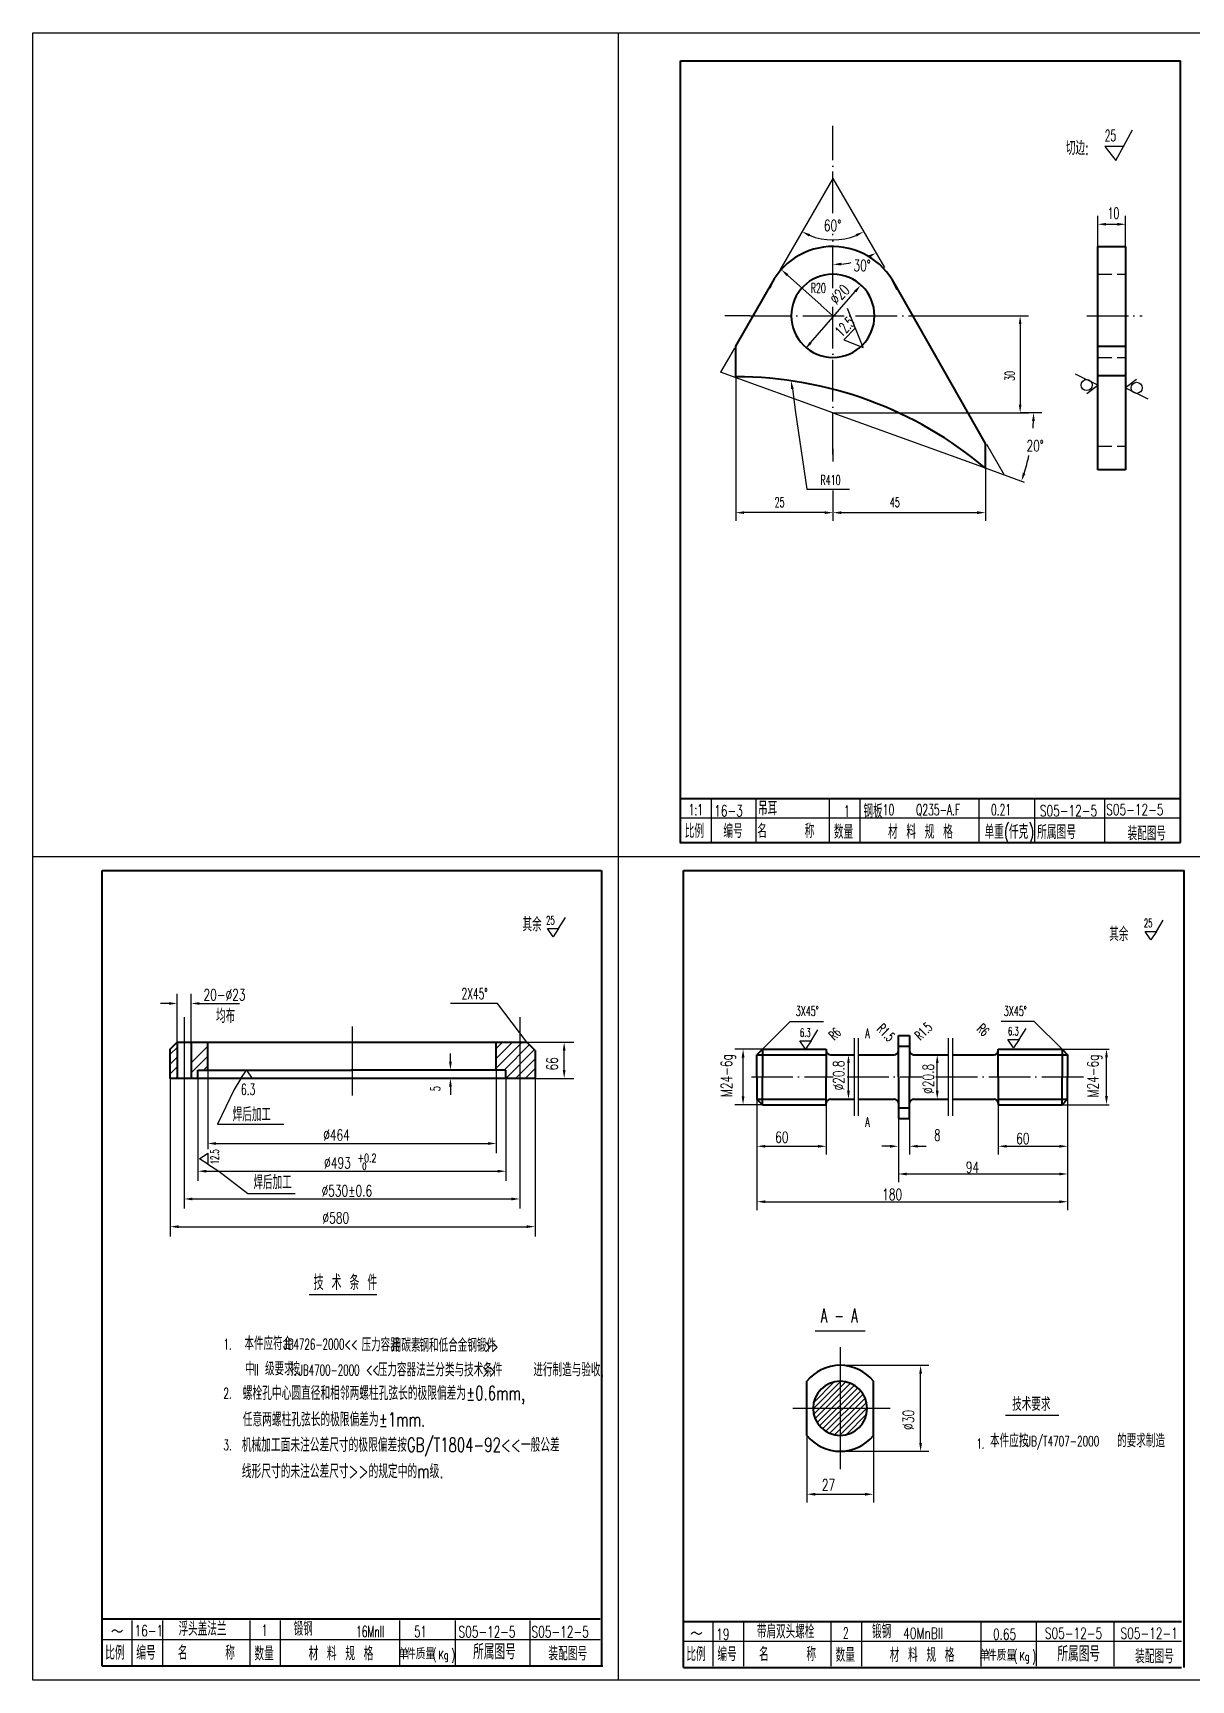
# Model space of a CAD drawing. Extents: x 0 to 841, y 0 to 594.
# Drawn here: x 0 to 418, y 0 to 594 of the extents above; entities that cross this region are included whole.
import ezdxf

# ---------------------------------------------------------------- set-up
doc = ezdxf.new("R2010")
doc.units = 0
doc.header["$MEASUREMENT"] = 0
doc.linetypes.add('XS', pattern=[7, 5, -2])
doc.linetypes.add('ZHXS', pattern=[19, 15, -2, 0, -2])
doc.layers.get('0').update_dxf_attribs({"linetype": 'CONTINUOUS'})
doc.layers.get('DEFPOINTS').update_dxf_attribs({"linetype": 'CONTINUOUS'})
for name, color, linetype in [('1', 7, 'ZHXS'), ('3', 7, 'XS'), ('4', 7, 'CONTINUOUS'), ('5', 7, 'CONTINUOUS'), ('FRAME', 1, 'CONTINUOUS'), ('R', 1, 'CONTINUOUS')]:
    doc.layers.add(name, color=color, linetype=linetype)
doc.styles.add('FHZ', font='txt', dxfattribs={"width": 0.7, "bigfont": 'hztxt'})
doc.styles.add('HZ', font='txt', dxfattribs={"width": 0.6, "bigfont": 'hztxt'})
doc.styles.add('HZ1', font='txt', dxfattribs={"width": 0.7, "bigfont": 'hztxt'})

# ---------------------------------------------------------------- blocks, each defined once
blk = doc.blocks.new('*X4')
at = {"color": 0}
for p, q in [((59.5, 225.67), (62, 228.17)), ((59.5, 222.13), (62, 224.63)), ((59.5, 218.6), (62, 221.1)), ((61.44, 217), (62, 217.56))]:
    blk.add_line(p, q, dxfattribs=at)
blk = doc.blocks.new('*X5')
at = {"color": 0}
for p, q in [((507.25, 411.79), (517.21, 421.75)), ((507.48, 409.9), (519.1, 421.52)), ((507.49, 414.15), (514.85, 421.51)), ((507.99, 408.28), (520.72, 421.01)), ((508.7, 406.88), (522.12, 420.3)), ((509.6, 405.65), (523.35, 419.4)), ((509.92, 418.7), (510.3, 419.08)), ((510.66, 404.59), (524.41, 418.34)), ((511.89, 403.7), (525.3, 417.11)), ((513.29, 402.98), (526.02, 415.71)), ((514.91, 402.48), (526.52, 414.09)), ((516.8, 402.25), (526.75, 412.2)), ((519.17, 402.49), (526.51, 409.83))]:
    blk.add_line(p, q, dxfattribs=at)
blk = doc.blocks.new('C4Z')
for p, q in [((2.5, 3), (5, 7)), ((0.5, 0), (-1.5, 3)), ((-1.5, 3), (2.5, 3)), ((2.5, 3), (0.5, 0))]:
    blk.add_line(p, q)
at = {"style": 'HZ', "width": 0.6}
blk.add_text('6.3', height=3, dxfattribs=at).set_placement((-1.5, 4.5))
blk = doc.blocks.new('D')
at = {"style": 'HZ'}
for s, height, width, p in [('单  ', 4, 0.7, (2.95, 4.05)), ('件质量', 4, 0.7, (5.59, 4.05)), ('(', 3.5, 0.6, (15.27, 4.16)), ('Kg', 3, 0.7, (17.36, 4.1)), (')', 3.5, 0.6, (22, 3.89))]:
    blk.add_text(s, height=height, dxfattribs=dict(at, width=width)).set_placement(p)
blk = doc.blocks.new('BL')
at = {"layer": '5'}
for centre, radius, start, end in [((1.27, -0.34), 1.12, 49.07788, 162.09786), ((2.91, 1.38), 1.26, 223.92906, 329.5545)]:
    blk.add_arc(centre, radius, start, end, dxfattribs=at)
blk = doc.blocks.new('L')
at = {"layer": '4'}
blk.add_blockref('BL', (2.98, 2.54), dxfattribs=at)

msp = doc.modelspace()

# ---------------------------------------------------------------- linework, layer by layer
for p, q in [((0, 0), (0, 594)), ((0, 594), (841, 594)), ((211, 594), (211, 0)), ((390.39159, 548), (396.39159, 559)), ((393.39159, 553), (386.39159, 553)), ((386.39159, 553), (390.39159, 548)), ((288.39159, 541.5), (269.22091, 508.4471)), ((288.39159, 541.5), (306.96811, 509.35967)), ((383.89159, 517), (383.89159, 528)), ((386.89159, 525), (390.89159, 525)), ((393.89159, 517), (393.89159, 528)), ((271.99629, 506.66949), (284.18124, 495.8606)), ((280.36013, 482.26382), (296.42306, 500.73618)), ((298.39159, 503), (300.65541, 501.03146)), ((288.39159, 492), (284.08288, 495.85517)), ((299.35175, 480.53984), (293.6949, 494.68198)), ((258.39159, 492), (249.39159, 492)), ((288.30159, 492), (288.48159, 492)), ((288.39159, 491.91), (288.39159, 492.09)), ((296.52332, 487.61091), (292.28068, 483.36827)), ((318.39159, 492), (358.89159, 492)), ((355.89159, 489), (355.89159, 460)), ((292.28068, 483.36827), (299.35175, 480.53984)), ((252.90558, 480.31722), (247.87339, 471.64103)), ((288.39159, 457), (247.87339, 471.64103)), ((253.39159, 470.5), (253.39159, 418)), ((383.89159, 467), (375.89159, 471)), ((273.77749, 465.64679), (274.91648, 457.11296)), ((379.89159, 464), (383.89159, 467)), ((397.89159, 469), (393.89159, 466)), ((393.89159, 466), (401.89159, 462)), ((274.91648, 457.11296), (279.02007, 429.5)), ((288.39159, 457), (338.39159, 439)), ((288.39159, 457), (337.89159, 457)), ((337.39159, 457), (355.89159, 457)), ((355.89159, 457), (358.89159, 457)), ((363.73928, 457), (355.89159, 457)), ((343.73541, 445.74642), (350.13546, 434.67331)), ((288.39159, 444), (288.39159, 439.5)), ((338.39159, 439), (357.39159, 432)), ((343.39159, 437.5), (343.39159, 418)), ((279.02007, 429.5), (294.39159, 429.5)), ((288.39159, 429), (288.39159, 418)), ((285.39159, 421), (256.39159, 421)), ((288.39159, 421), (288.39159, 418)), ((291.39159, 421), (340.39159, 421)), ((244.54868, 317.79478), (244.54868, 301.84743)), ((260.60459, 317.79478), (260.60459, 301.84743)), ((287.04868, 317.79478), (287.04868, 301.84743)), ((298.04868, 317.79478), (298.04868, 301.84743)), ((341.04868, 317.79478), (341.04868, 301.84743)), ((361.04868, 317.79478), (361.04868, 301.84743)), ((413.39159, 310.79478), (233.54868, 310.79478)), ((233.39159, 302), (408.23451, 302)), ((233.39159, 302), (413.39159, 302)), ((233.39159, 302), (413.39159, 302)), ((233.39159, 302), (413.39159, 302)), ((0, 0), (0, 297)), ((0, 297), (841, 297)), ((189.5, 271), (192, 275)), ((405, 270), (407.5, 274)), ((185.5, 271), (189.5, 271)), ((187.5, 268), (185.5, 271)), ((189.5, 271), (187.5, 268)), ((401, 270), (405, 270)), ((403, 267), (401, 270)), ((405, 270), (403, 267)), ((63, 244), (74.5, 244)), ((167.5, 244), (150.5, 244)), ((178, 230), (167.5, 244)), ((54.5, 239), (54.5, 203)), ((175.5, 239), (175.5, 203)), ((115.25, 210.77221), (115.25, 235.71254)), ((263, 227.5), (273, 237.5)), ((273, 237.5), (285, 237.5)), ((361, 237.5), (349, 237.5)), ((371, 227.5), (361, 237.5)), ((263, 227.5), (253, 227.5)), ((264, 227.5), (263, 227.5)), ((296, 231.5), (296, 203.5)), ((297.5, 231.5), (297.5, 203.5)), ((330, 231.5), (330, 203.5)), ((331.5, 231.5), (331.5, 203.5)), ((371, 227.5), (388, 227.5)), ((75, 217), (77, 220)), ((77, 220), (79, 217)), ((256, 210.5), (256, 224.5)), ((294, 212.5), (294, 222.5)), ((326, 212.5), (326, 222.5)), ((387.01455, 210.59151), (387.01455, 224.59151)), ((75, 217), (72.5, 213)), ((79, 217), (75, 217)), ((72.5, 213), (66.5, 200.5)), ((261, 209.5), (261, 189.5)), ((286, 207.5), (286, 208)), ((373, 209.5), (373, 169.5)), ((263, 207.5), (253, 207.5)), ((264, 207.5), (263, 207.5)), ((286, 207.5), (286, 189.5)), ((312, 202.5), (312, 189.5)), ((316, 202.5), (316, 189.5)), ((348, 207.5), (348, 189.5)), ((371, 207.5), (388, 207.5)), ((373, 206.5), (373, 189.5)), ((66.5, 200.5), (90.5, 200.5)), ((264, 192.5), (283, 192.5)), ((309, 192.5), (306, 192.5)), ((319, 192.5), (322, 192.5)), ((351, 192.5), (370, 192.5)), ((60, 188), (63, 190)), ((63, 186), (60, 188)), ((63, 190), (63, 186)), ((63, 186), (67, 183.5)), ((261, 189.5), (261, 169.5)), ((312, 189.5), (312, 179.5)), ((373, 188.5), (373, 179.5)), ((67, 183.5), (77.5, 175.5)), ((315, 182.5), (370, 182.5)), ((77.5, 175.5), (94.5, 175.5)), ((264, 172.5), (370, 172.5)), ((99.625, 139), (124, 139)), ((282, 126), (300, 126)), ((291, 120), (291, 76)), ((291, 113.5), (323, 113.5)), ((320, 85.5), (320, 110.5)), ((274, 98), (309, 98)), ((350.6, 95.5), (369.8, 95.5)), ((279, 88.18929), (279, 64)), ((303, 88.18929), (303, 64)), ((291, 82.5), (323, 82.5)), ((282, 67), (300, 67)), ((35.65708, 21.44735), (35.65708, 5.5)), ((46.65708, 21.44735), (46.65708, 5.5)), ((78.15708, 21.44735), (78.15708, 5.5)), ((89.15708, 21.44735), (89.15708, 5.5)), ((132.15708, 21.44735), (132.15708, 5.5)), ((152.15708, 21.44735), (152.15708, 5.5)), ((179.15708, 21.44735), (179.15708, 5.5)), ((245.15708, 20.94735), (245.15708, 5)), ((256.15708, 20.94735), (256.15708, 5)), ((287.65708, 20.94735), (287.65708, 5)), ((298.65708, 20.94735), (298.65708, 5)), ((341.65708, 20.94735), (341.65708, 5)), ((361.65708, 20.94735), (361.65708, 5)), ((389.65708, 20.94735), (389.65708, 5)), ((204.5, 14.44735), (24.65708, 14.44735)), ((414, 13.94735), (234.5, 13.94735)), ((841, 0), (0, 0))]:
    msp.add_line(p, q)
at = {"color": 0, "linetype": 'ByBlock'}
for p, q in [((49, 244), (46, 244)), ((52, 230.0625), (52, 247.5)), ((57, 230.0625), (57, 247.5)), ((60, 244), (63, 244)), ((150.5, 223), (150.5, 226)), ((178.0625, 230), (195, 230)), ((191.5, 220), (191.5, 227)), ((63, 219.9375), (63, 191.5)), ((167, 219.9375), (167, 190)), ((49.5, 216.9375), (49.5, 160)), ((59.5, 216.9375), (59.5, 180)), ((150.5, 214), (150.5, 211)), ((170.5, 216.9375), (170.5, 180)), ((181, 216.9375), (181, 160)), ((181.0625, 217), (195, 217)), ((54.5, 202.9375), (54.5, 170)), ((175.5, 202.9375), (175.5, 170)), ((66, 193.5), (164, 193.5)), ((62.5, 183.5), (167.5, 183.5)), ((57.5, 173.5), (172.5, 173.5)), ((52.5, 163.5), (178, 163.5))]:
    msp.add_line(p, q, dxfattribs=at)
at = {"color": 0}
for p, q in [((57, 222.56349), (63, 228.56349)), ((167, 227.71068), (169.28932, 230)), ((167, 224.17514), (172.82486, 230)), ((167, 220.63961), (176.36039, 230)), ((169.89592, 220), (178.94796, 229.05204)), ((170.43146, 217), (180.71573, 227.28427)), ((57, 219.02796), (63, 225.02796)), ((61.50758, 220), (63, 221.49242)), ((173.96699, 217), (181, 224.03301)), ((177.50253, 217), (181, 220.49747))]:
    msp.add_line(p, q, dxfattribs=at)
for points in [[(286.50737, 225.94495, 0, 0.5, 0), (289.21851, 228.6559, 0, 0, 0), (295.77044, 235.16217, 0, 0, 0)], [(311.49263, 225.94495, 0, 0.5, 0), (308.78149, 228.6559, 0, 0, 0), (302.22956, 235.16217, 0, 0, 0)], [(316.50737, 225.94495, 0, 0.5, 0), (319.21851, 228.6559, 0, 0, 0), (325.77044, 235.16217, 0, 0, 0)], [(347.49263, 225.94495, 0, 0.5, 0), (344.78149, 228.6559, 0, 0, 0), (338.22956, 235.16217, 0, 0, 0)], [(304, 230.5, 0, 0.5, 0), (301, 230.5, 0, 0, 0), (299, 230.5, 0, 0, 0), (299, 227.5, 0, 0, 0)], [(304, 204.5, 0, 0.5, 0), (301, 204.5, 0, 0, 0), (299, 204.5, 0, 0, 0), (299, 207.5, 0, 0, 0)]]:
    msp.add_lwpolyline(points, format="xyseb")
for centre in [(379.89159, 467), (397.89159, 466)]:
    msp.add_circle(centre, 2)
for centre, radius, start, end in [((288.39159, 541.5), 22.14723, 247.6533324, 292.26005868), ((288.39159, 541.5), 31, 275.5469188, 282.34963233), ((288.39159, 541.5), 31, 294.47965074, 294.48020543), ((289.53445, 457), 71.20483, 355.55819135, 357.5858371), ((289.53445, 457), 71.20483, 342.18930347, 347.47517701)]:
    msp.add_arc(centre, radius, start, end)
for points in [[(386.89159, 524.5), (386.89159, 525.5), (383.89159, 525)], [(390.89159, 524.5), (390.89159, 525.5), (393.89159, 525)], [(280.19199, 521.46453), (279.75001, 520.5675), (277.27993, 522.34195)], [(296.5609, 521.45216), (297.00152, 520.55446), (299.47429, 522.32518)], [(291.36389, 511.14458), (291.41227, 510.14575), (288.39159, 510.5)], [(301.00837, 513.73125), (301.4663, 512.84227), (303.9043, 514.66055)], [(271.66289, 506.29687), (272.32968, 507.04211), (269.76056, 508.66987)], [(296.80036, 500.40809), (296.04576, 501.06427), (298.39159, 503)], [(356.39159, 489), (355.39159, 489), (355.89159, 492)], [(280.73743, 481.93573), (279.98283, 482.59191), (278.39159, 480)], [(273.28408, 465.56587), (274.2709, 465.7277), (273.29201, 468.60725)], [(356.39159, 460), (355.39159, 460), (355.89159, 457)], [(360.17619, 454.0112), (361.17597, 453.99013), (360.73928, 457)], [(356.85389, 435.38329), (357.79931, 435.05743), (356.34901, 432.38411)], [(256.39159, 420.5), (256.39159, 421.5), (253.39159, 421)], [(285.39159, 420.5), (285.39159, 421.5), (288.39159, 421)], [(291.39159, 420.5), (291.39159, 421.5), (288.39159, 421)], [(340.39159, 420.5), (340.39159, 421.5), (343.39159, 421)], [(256.5, 224.5), (255.5, 224.5), (256, 227.5)], [(387.51455, 224.59151), (386.51455, 224.59151), (387.01455, 227.59151)], [(294.5, 222.5), (293.5, 222.5), (294, 225.5)], [(326.5, 222.5), (325.5, 222.5), (326, 225.5)], [(256.5, 210.5), (255.5, 210.5), (256, 207.5)], [(294.5, 212.5), (293.5, 212.5), (294, 209.5)], [(326.5, 212.5), (325.5, 212.5), (326, 209.5)], [(387.51455, 210.59151), (386.51455, 210.59151), (387.01455, 207.59151)], [(264, 192), (264, 193), (261, 192.5)], [(283, 192), (283, 193), (286, 192.5)], [(309, 192), (309, 193), (312, 192.5)], [(319, 192), (319, 193), (316, 192.5)], [(351, 192), (351, 193), (348, 192.5)], [(370, 192), (370, 193), (373, 192.5)], [(315, 182), (315, 183), (312, 182.5)], [(370, 182), (370, 183), (373, 182.5)], [(264, 172), (264, 173), (261, 172.5)], [(370, 172), (370, 173), (373, 172.5)], [(320.5, 110.5), (319.5, 110.5), (320, 113.5)], [(320.5, 85.5), (319.5, 85.5), (320, 82.5)], [(282, 66.5), (282, 67.5), (279, 67)], [(300, 66.5), (300, 67.5), (303, 67)]]:
    msp.add_solid(points)
at = {"color": 0, "linetype": 'ByBlock'}
for points in [[(49, 243.5), (49, 244.5), (52, 244)], [(60, 243.5), (60, 244.5), (57, 244)], [(192, 227), (191, 227), (191.5, 230)], [(151, 223), (150, 223), (150.5, 220)], [(192, 220), (191, 220), (191.5, 217)], [(151, 214), (150, 214), (150.5, 217)], [(66, 193), (66, 194), (63, 193.5)], [(164, 193), (164, 194), (167, 193.5)], [(62.5, 183), (62.5, 184), (59.5, 183.5)], [(167.5, 183), (167.5, 184), (170.5, 183.5)], [(57.5, 173), (57.5, 174), (54.5, 173.5)], [(172.5, 173), (172.5, 174), (175.5, 173.5)], [(52.5, 163), (52.5, 164), (49.5, 163.5)], [(178, 163), (178, 164), (181, 163.5)]]:
    msp.add_solid(points, dxfattribs=at)
at = {"layer": '1'}
for p, q in [((288.39159, 529), (288.39159, 560.5)), ((288.39159, 502), (288.39159, 521.5)), ((288.39159, 442), (288.39159, 496)), ((258.39159, 492), (318.39159, 492)), ((379.89159, 492), (399.89159, 492)), ((259, 217.5), (288.5, 217.5)), ((293.5, 217.5), (320.5, 217.5)), ((325.5, 217.5), (379, 217.5))]:
    msp.add_line(p, q, dxfattribs=at)
at = {"layer": '3'}
for p, q in [((383.89159, 507), (393.89159, 507)), ((383.89159, 477), (393.89159, 477)), ((383.89159, 445), (393.89159, 445))]:
    msp.add_line(p, q, dxfattribs=at)
at = {"layer": '5'}
msp.add_line((386.26723, 317.52229), (386.26723, 302.14183), dxfattribs=at)
at = {"layer": 'DEFPOINTS', "color": 0, "linetype": 'ByBlock'}
for p in [(57, 244), (52, 230), (57, 230), (178, 230), (191.5, 230), (63, 220), (167, 220), (49.5, 217), (49.5, 217), (170.5, 217), (181, 217), (181, 217), (54.5, 203), (175.5, 203), (167, 193.5), (170.5, 183.5), (175.5, 173.5), (181, 163.5)]:
    msp.add_point(p, dxfattribs=at)
at = {"layer": 'FRAME', "lineweight": 40}
for p, q in [((25, 292), (205, 292)), ((25, 5), (25, 292)), ((205, 292), (205, 5)), ((234.5, 4.5), (234.5, 292)), ((234.5, 292), (415, 292)), ((415, 4.5), (415, 292)), ((312, 217.5), (312, 232.5)), ((312, 232.5), (316, 232.5)), ((316, 232.5), (316, 217.5)), ((49.5, 227.5), (52, 230)), ((49.5, 217), (49.5, 227.5)), ((52, 230), (52, 217)), ((52, 230), (178, 230)), ((57, 230), (57, 217)), ((63, 220), (63, 230)), ((167, 220), (167, 230)), ((181, 227), (178, 230)), ((181, 227), (181, 217)), ((263, 227.5), (261, 225.5)), ((263, 227.5), (263, 217.5)), ((263, 227.5), (286, 227.5)), ((286, 227.5), (286, 217.5)), ((311.81139, 228.6559), (315.8781, 228.6559)), ((348, 217.5), (348, 227.5)), ((348, 227.5), (371, 227.5)), ((371, 227.5), (371, 217.5)), ((371, 227.5), (373, 225.5)), ((59.5, 217), (59.5, 220)), ((59.5, 220), (63, 220)), ((63, 220), (115.25, 220)), ((167, 220), (114.75, 220)), ((170.5, 220), (167, 220)), ((170.5, 217), (170.5, 220)), ((261, 217.5), (261, 225.5)), ((287.5, 225.5), (296, 225.5)), ((297.5, 225.5), (310.5, 225.5)), ((317.5, 225.5), (330, 225.5)), ((331.5, 225.5), (346.5, 225.5)), ((373, 225.5), (373, 217.5)), ((79.5, 217), (49.5, 217)), ((181, 217), (79.5, 217)), ((261, 217.5), (261, 209.5)), ((263, 207.5), (263, 217.5)), ((286, 207.5), (286, 217.5)), ((312, 217.5), (312, 202.5)), ((316, 202.5), (316, 217.5)), ((348, 217.5), (348, 207.5)), ((371, 207.5), (371, 217.5)), ((373, 209.5), (373, 217.5)), ((263, 207.5), (261, 209.5)), ((287.5, 209.5), (296, 209.5)), ((297.5, 209.5), (310.5, 209.5)), ((317.5, 209.5), (330, 209.5)), ((331.5, 209.5), (346.5, 209.5)), ((371, 207.5), (373, 209.5)), ((263, 207.5), (286, 207.5)), ((311.81139, 206.3441), (315.8781, 206.3441)), ((312, 202.5), (316, 202.5)), ((348, 207.5), (371, 207.5)), ((279, 88.18929), (279, 107.81071)), ((303, 88.18929), (303, 107.81071)), ((204.5, 21.94735), (24.65708, 21.94735)), ((414, 20.94735), (234.5, 20.94735)), ((205.5, 5), (25, 5)), ((234.5, 4.5), (414, 4.5))]:
    msp.add_line(p, q, dxfattribs=at)
for centre, radius, start, end in [((287.5, 227), 1.5, 180, 270), ((310.5, 227), 1.5, 270, 0), ((317.5, 227), 1.5, 180, 270), ((346.5, 227), 1.5, 270, 0), ((287.5, 208), 1.5, 90, 180), ((310.5, 208), 1.5, 0, 90), ((317.5, 208), 1.5, 90, 180), ((346.5, 208), 1.5, 0, 90), ((291, 98), 15.5, 39.268026, 140.731974), ((291, 98), 9.75, 0, 180), ((291, 98), 9.75, 180, 0), ((291, 98), 15.5, 219.268026, 320.731974)]:
    msp.add_arc(centre, radius, start, end, dxfattribs=at)
at = {"layer": 'R', "lineweight": 40}
for p, q in [((233.39159, 584), (413.73451, 584)), ((233.39159, 302), (233.39159, 584)), ((413.73451, 302), (413.73451, 584)), ((413.73451, 302), (413.73451, 584)), ((383.89159, 517), (393.89159, 517)), ((383.89159, 436.5), (383.89159, 517)), ((393.89159, 517), (393.89159, 436.5)), ((343.39159, 446), (309.89159, 505)), ((253.39159, 481), (266.89159, 504.5)), ((253.39159, 470), (253.39159, 481)), ((383.89159, 481), (393.89159, 481)), ((383.89159, 470.5), (393.89159, 470.5)), ((343.39159, 437), (343.39159, 446)), ((393.89159, 436.5), (383.89159, 436.5)), ((413.39159, 317.79478), (233.54868, 317.79478)), ((233.23451, 302), (413.73451, 302)), ((233.39159, 302), (413.73451, 302)), ((25, 10), (25, 292)), ((261, 225.5), (286, 225.5)), ((348, 225.5), (373, 225.5)), ((261, 209.5), (286, 209.5)), ((348, 209.5), (373, 209.5))]:
    msp.add_line(p, q, dxfattribs=at)
for centre, radius, start, end in [((288.39159, 492), 25, 22.25411142, 156.4717686), ((288.39159, 492), 15, 0, 180), ((288.39159, 492), 15, 180, 0), ((253.22009, 330.305), 139.69511, 49.79773368, 89.92965946)]:
    msp.add_arc(centre, radius, start, end, dxfattribs=at)

# ---------------------------------------------------------------- block references
for name, p in [('C4Z', (278, 227.5)), ('C4Z', (353, 228)), ('*X4', (-10, 0)), ('*X5', (-226, -314)), ('L', (25.25636, 14.68049)), ('D', (128.89123, 3.44194)), ('L', (234.11921, 13.91072)), ('D', (338.33089, 2.9141))]:
    msp.add_blockref(name, p)

# ---------------------------------------------------------------- texts
for s, height, style, width, p in [('25', 4, 'HZ', 0.6, (386.39159, 555)), ('切边:', 5, 'HZ', 0.6, (372.39159, 550)), ('10', 4, 'HZ', 0.6, (387.49159, 527)), ('R20', 3.5, 'HZ', 0.6, (280.37594, 500.22403)), ('R410', 3.5, 'HZ', 0.6, (283.89159, 431)), ('25', 3.5, 'HZ', 0.6, (267.39159, 423)), ('45', 3.5, 'HZ', 0.6, (308.89159, 423)), ('1:1', 4, 'HZ', 0.6, (236.39159, 311.84743)), ('吊耳', 5, 'HZ', 0.6, (261.39159, 311.84743)), ('1', 4, 'HZ', 0.6, (292.39159, 311.34743)), ('钢板', 5, 'HZ', 0.6, (299.39159, 310.84743)), ('10', 4, 'HZ', 0.6, (306.39159, 311.84743)), ('Q235-A.F', 4, 'HZ', 0.6, (318.39159, 311.84743)), ('0.21', 4, 'HZ', 0.6, (345.39159, 311.84743)), ('比例', 5, 'HZ', 0.7, (234.94752, 303.68153)), ('编号', 5, 'HZ', 0.7, (248.89599, 303.68153)), ('名    称', 5, 'HZ', 0.7, (261.13978, 303.68153)), ('数量', 5, 'HZ', 0.7, (288.72797, 303.40176)), ('材 料 规 格', 5, 'HZ', 0.7, (308.25498, 303.40176)), ('单重(', 5, 'HZ', 0.7, (343.01869, 303.40176)), ('仟克)', 5, 'HZ', 0.7, (351.8521, 303.40176)), ('装配图号', 5, 'HZ', 0.6, (394.62997, 302.84743)), ('其余', 5, 'HZ', 0.6, (176.5, 270)), ('25', 3, 'HZ', 0.6, (185, 272.5)), ('25', 3, 'HZ', 0.6, (400.5, 271.5)), ('其余', 5, 'HZ', 0.6, (388, 266.5)), ('2X45%%D', 4, 'HZ', 0.6, (154.5, 245.5)), ('均布', 5, 'HZ', 0.6, (66, 237)), ('3X45%%d', 3.5, 'HZ', 0.6, (275, 239.5)), ('3X45%%D', 3.5, 'HZ', 0.6, (350, 239.5)), ('A', 3.5, 'HZ', 0.6, (300, 231.5)), ('6.3', 4, 'HZ', 0.6, (75, 211)), ('焊后加工', 5, 'HZ', 0.6, (72, 201.5)), ('A', 3.5, 'HZ', 0.6, (300, 199.5)), ('8', 4, 'HZ', 0.6, (325, 194.5)), ('焊后加工', 5, 'HZ', 0.6, (79.5, 177)), ('技 术 条 件', 5.4, 'HZ', 0.6, (101.2, 140.675)), ('A - A', 5, 'HZ', 0.6, (284, 129)), ('1.', 3.84, 'HZ', 0.6, (68.69086, 119.17429)), ('本件应符合', 4.7808, 'HZ', 0.6, (76.24219, 119.00565)), ('JB4726-2000<<', 3.84, 'HZ', 0.6, (90.27199, 119.17429)), ('压力容器', 4.7808, 'HZ', 0.6, (118.47308, 118.54565)), ('用碳素', 4.8, 'HZ', 0.6, (129.36967, 118.36304)), ('钢和低合金钢锻件', 4.8, 'HZ', 0.6, (139.31972, 118.33633)), ('>>', 3.984, 'HZ', 0.6, (162.81972, 118.33633)), ('中', 4.7808, 'HZ', 0.6, (76.5, 109.88652)), ('II', 3.984, 'HZ', 0.6, (79.6872, 109.88652)), ('级要求.', 4.7808, 'HZ', 0.6, (83.6712, 109.88652)), ('按', 4.8, 'HZ1', 0.65, (92.79208, 109.775)), ('JB4700-2000', 3.84, 'HZ', 0.6, (95.75208, 109.855)), ('<<', 3.84, 'HZ', 0.6, (120.03939, 110)), ('压力容器法兰分类与技术条件    进行制造与验收.', 4.8, 'HZ', 0.6, (124.315, 109.52)), ('>>', 3.84, 'HZ', 0.6, (162.01425, 109.52)), ('2.', 3.84, 'HZ', 0.6, (68.69086, 101.5)), ('螺栓孔中心圆直径和相邻两螺柱孔弦长的极限偏差为%%P0.6mm,', 5, 'HZ', 0.7, (75.63866, 100.96457)), ('技术要求', 4.8, 'HZ', 0.6, (353, 97.1)), ('任意两螺柱孔弦长的极限偏差为%%P1mm.', 5, 'HZ', 0.7, (75.63866, 91.46457)), ('本件应按', 4.8, 'HZ', 0.6, (345.03604, 83.94885)), ('  的要求制造', 4.8, 'HZ', 0.6, (385.69862, 83.94885)), ('3.', 3.84, 'HZ', 0.6, (68.69086, 82.84573)), ('机械加工面未注公差尺寸的极限偏差按GB/T1804-92<<一般公差', 5, 'HZ', 0.7, (75.30901, 82.29401)), ('1.', 3.6, 'HZ', 0.6, (340.2, 83.5)), ('JB/T4707-2000', 3.6, 'HZ1', 0.65, (358.23604, 84.34885)), ('线形尺寸的未注公差尺寸>>的规定中的m级.', 5, 'HZ', 0.7, (75.30901, 72.79401)), ('浮头盖法兰', 5, 'HZ', 0.6, (52.5, 16)), ('1', 4, 'HZ', 0.6, (82.5, 16)), ('锻钢', 5, 'HZ', 0.6, (94, 16)), ('16MnII', 4, 'HZ', 0.6, (116.5, 15.5)), ('51', 4, 'HZ1', 0.65, (137.5, 15.5)), ('带肩双头螺栓', 5, 'HZ', 0.6, (261, 15)), ('2', 4, 'HZ', 0.6, (292, 15)), ('锻钢', 5, 'HZ', 0.6, (302.5, 15)), ('比例', 5, 'HZ', 0.7, (26.05592, 7.3341)), ('编号', 5, 'HZ', 0.7, (37.24663, 7.3341)), ('名    称', 5, 'HZ', 0.7, (52.24818, 7.3341)), ('数量', 5, 'HZ', 0.7, (79.83638, 7.05432)), ('材 料 规 格', 5, 'HZ', 0.7, (99.36339, 7.05432)), ('装配图号', 5, 'HZ', 0.7, (185.80483, 7.05432)), ('比例', 5, 'HZ', 0.7, (235.55592, 6.8341)), ('编号', 5, 'HZ', 0.7, (246.74663, 6.8341)), ('名    称', 5, 'HZ', 0.7, (261.74818, 6.8341)), ('数量', 5, 'HZ', 0.7, (289.33638, 6.55432)), ('材 料 规 格', 5, 'HZ', 0.7, (308.86339, 6.55432)), ('装配图号', 5, 'HZ', 0.7, (397.30483, 6.05432))]:
    msp.add_text(s, height=height, dxfattribs=dict(style=style, width=width)).set_placement(p)
at = {"style": 'HZ', "width": 0.6}
for s, height, rotation, p in [('12.5', 4, 45, (291.57358, 484.07538)), ('30', 3.5, 90, (353.89159, 468.5)), ('R6', 3.5, 45, (289, 230.5)), ('R1.5', 3.5, 315, (304, 234.5)), ('R1.5', 3.5, 45, (320, 230.5)), ('R6', 3.5, 315, (340, 234.5)), ('12.5', 3, 90, (67, 186))]:
    msp.add_text(s, height=height, rotation=rotation, dxfattribs=at).set_placement(p)
at = {"color": 0, "linetype": 'ByBlock', "style": 'HZ', "width": 0.6}
msp.add_text('5', height=3.5, rotation=90, dxfattribs=at).set_placement((146.85264, 212.35292))
at = {"layer": '5', "width": 0.7}
for s, height, style, p in [('60%%d', 4, 'FHZ', (285.16054, 522.56667)), ('30%%d', 4, 'FHZ', (295.76085, 508.12131)), ('20%%d', 4, 'FHZ', (358.15815, 443.11721)), ('16-3', 4, 'FHZ', (245.63751, 311.46865)), ('S05-12-5', 4, 'HZ1', (363.0022, 311.48638)), ('S05-12-5', 4, 'HZ1', (386.93786, 311.89879)), ('所属图号', 5, 'FHZ', (362.02688, 303.29536)), ('20-%%c23', 4, 'FHZ', (61.52645, 245.12722)), ('%%c464', 4, 'FHZ', (104.65527, 194.55641)), ('60', 4, 'FHZ', (267.5535, 193.76468)), ('60', 4, 'FHZ', (354.48459, 193.26107)), ('%%C493', 4, 'FHZ', (104.94279, 184.49971)), ('+0.2', 3, 'FHZ', (117.01886, 186.79838)), ('0', 2.5, 'HZ1', (118.7071, 184.05189)), ('94', 4, 'FHZ', (336.34245, 182.937)), ('%%c530%%p0.6', 4, 'FHZ', (104.08022, 174.44301)), ('180', 4, 'FHZ', (306.10555, 173.11654)), ('%%c580', 4, 'FHZ', (104.36774, 164.67365)), ('27', 4, 'FHZ', (284.35344, 68.41729)), ('16-1', 4, 'HZ1', (36.583, 15.78888)), ('S05-12-5', 4, 'HZ1', (153.37255, 15.37647)), ('S05-12-5', 4, 'HZ1', (179.78432, 15.37647)), ('19', 4, 'FHZ', (246.34203, 14.5164)), ('40MnBII', 4, 'FHZ', (313.75802, 14.85665)), ('0.65', 4, 'FHZ', (346.10408, 14.5164)), ('S05-12-5', 4, 'FHZ', (364.83074, 14.85665)), ('S05-12-1', 4, 'FHZ', (392.06952, 14.85665)), ('所属图号', 5.5, 'FHZ', (158.6878, 7.45307)), ('所属图号', 5.5, 'FHZ', (369.30343, 6.68491))]:
    msp.add_text(s, height=height, dxfattribs=dict(at, style=style)).set_placement(p)
at = {"layer": '5', "style": 'FHZ', "width": 0.7}
for s, rotation, p in [('%%c20', 44.98093238, (289.66965, 495.76778)), ('66', 90, (189.18776, 219.84181)), ('M24-6g', 90, (252.02622, 210.20684)), ('%%C20.8', 90, (292.49894, 212.65017)), ('%%C20.8', 90, (324.75164, 211.39114)), ('M24-6g', 90, (384.12598, 210.13398)), ('%%c30', 90, (317.59584, 90.2181))]:
    msp.add_text(s, height=4, rotation=rotation, dxfattribs=at).set_placement(p)

doc.saveas('drawing.dxf')
